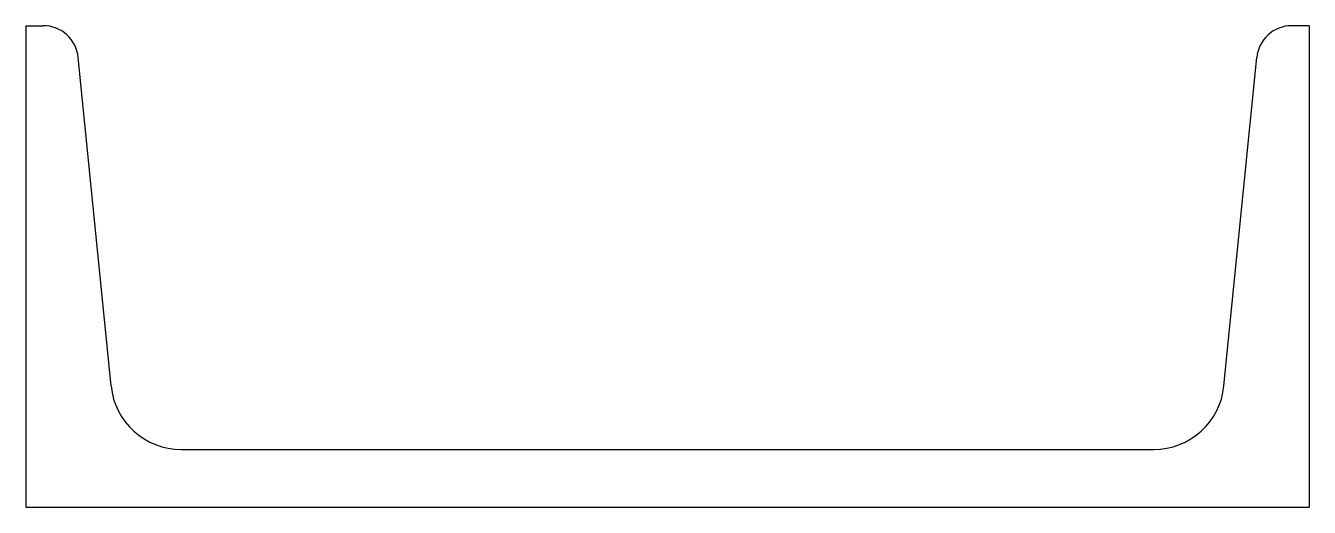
# Model space of a CAD drawing. Header units: metres. Extents: x 0 to 200, y 0 to 75.
import ezdxf

# ---------------------------------------------------------------- set-up
doc = ezdxf.new("R2010")
doc.units = ezdxf.units.M

msp = doc.modelspace()

# ---------------------------------------------------------------- linework, layer by layer
for p, q in [((0, 75), (2.72, 75)), ((0, 75), (0, 0)), ((200, 75), (197.28, 75)), ((200, 75), (200, 0)), ((13.31, 18.91), (8.2, 70.05)), ((186.69, 18.91), (191.8, 70.05)), ((24.25, 9), (175.75, 9)), ((0, 0), (200, 0))]:
    msp.add_line(p, q)
for centre, radius, start, end in [((2.72, 69.5), 5.5, 5.71, 90), ((197.28, 69.5), 5.5, 90, 174.29), ((24.25, 20), 11, 185.71, 270), ((175.75, 20), 11, 270, 354.29)]:
    msp.add_arc(centre, radius, start, end)

doc.saveas('drawing.dxf')
